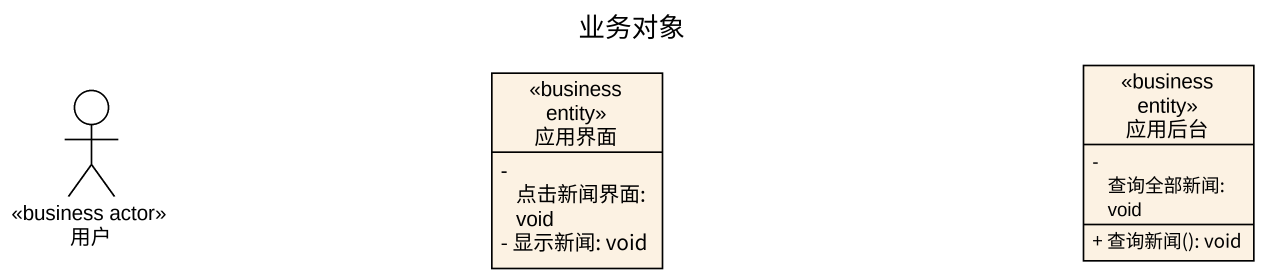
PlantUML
@startuml
title 业务对象
allowmixing
hide circle
hide empty members
skinparam classAttributeIconSize 0
actor 用户 <<business actor>>
class 应用界面 <<business entity>> {
  - 点击新闻界面: void
  - 显示新闻: void
}
class 应用后台 <<business entity>> {
  - 查询全部新闻: void
  + 查询新闻(): void
}
@enduml
